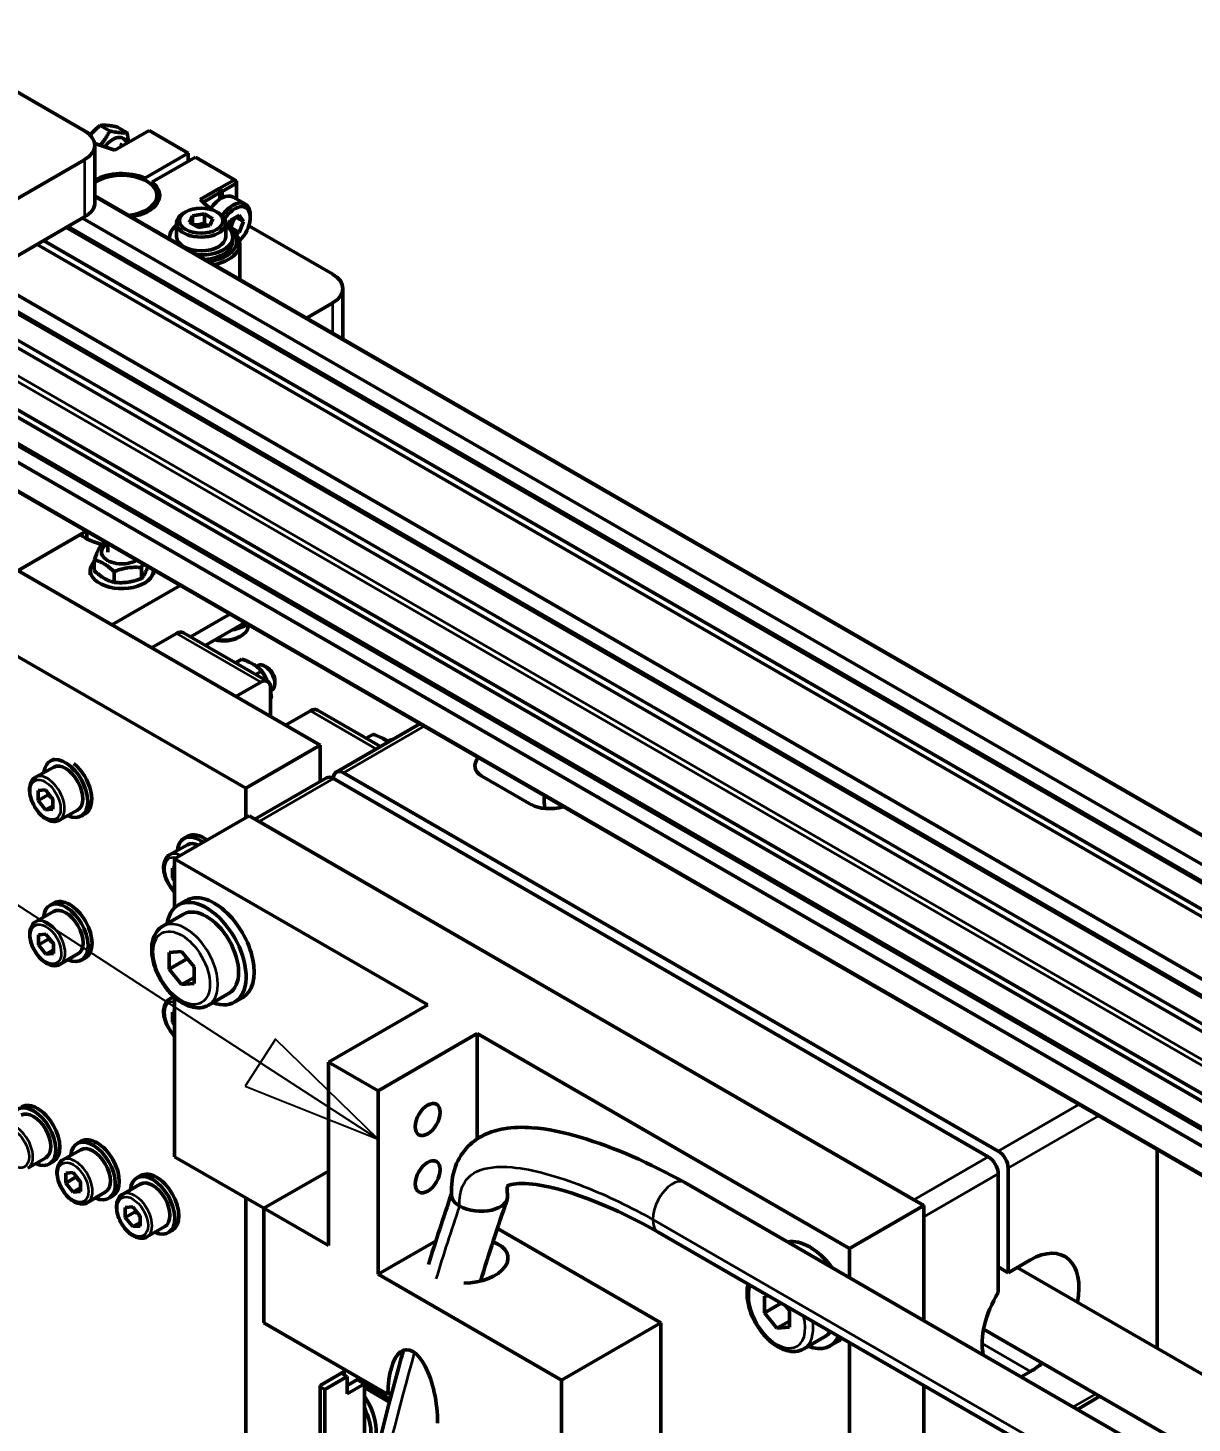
# Model space of a CAD drawing. Header units: millimetres. Extents: x -2015 to 3360, y -4745 to 2376.
# Drawn here: x 1449.5 to 1615.4, y 1187.3 to 1386.1 of the extents above; entities that cross this region are included whole.
import ezdxf

# ---------------------------------------------------------------- set-up
doc = ezdxf.new("R2010")
doc.units = ezdxf.units.MM
doc.header["$LTSCALE"] = 8
for name, color, linetype, lineweight in [('Symbol (ISO)', 7, 'Continuous', 25), ('Visible (ISO)', 7, 'Continuous', 50), ('Visible Narrow (ISO)', 7, 'Continuous', 35)]:
    doc.layers.add(name, color=color, linetype=linetype, lineweight=lineweight)
doc.styles.add('Note Text (ISO)', font='tahoma.ttf')

# ---------------------------------------------------------------- blocks, each defined once
blk = doc.blocks.new('Balloon8')
at = {"layer": 'Symbol (ISO)'}
for p, q in [((165.979, 172.638), (165.82, 172.638)), ((185.328, 154.83), (170.369, 164.539)), ((165.979, 162.138), (165.82, 162.138)), ((185.6, 155.249), (185.056, 154.411)), ((187.425, 153.469), (185.6, 155.249)), ((185.328, 154.83), (187.425, 153.469)), ((185.056, 154.411), (187.425, 153.469))]:
    blk.add_line(p, q, dxfattribs=at)
at = {"layer": 'Symbol (ISO)', "flags": 128}
blk.add_lwpolyline([(185.056, 154.411), (187.425, 153.469), (185.6, 155.249), (185.056, 154.411)], dxfattribs=at)
at = {"layer": 'Symbol (ISO)'}
for centre, start, end in [((165.82, 167.388), 90, 270), ((165.979, 167.388), 270, 90)]:
    blk.add_arc(centre, 5.25, start, end, dxfattribs=at)
blk.add_solid([(185.056, 154.411), (187.425, 153.469), (185.6, 155.249), (185.056, 154.411)], dxfattribs=at)
at = {"layer": 'Symbol (ISO)', "insert": (165.899, 167.425), "char_height": 3.5, "attachment_point": 5, "style": 'Note Text (ISO)'}
blk.add_mtext('014', dxfattribs=at)

msp = doc.modelspace()

# ---------------------------------------------------------------- linework, layer by layer
at = {"layer": 'Visible (ISO)'}
for p, q in [((1457.57, 1371.44), (1432.12, 1386.13)), ((1461.14, 1371.45), (1459.81, 1372.22)), ((1458.45, 1370.93), (1457.57, 1371.44)), ((1466.76, 1371.52), (1461.88, 1368.7)), ((1463.61, 1371.23), (1462.28, 1372)), ((1472.33, 1368.3), (1466.76, 1371.52)), ((1461.88, 1368.7), (1459.01, 1369.67)), ((1459.04, 1361.23), (1459.04, 1369.4)), ((1463.04, 1369.37), (1462.6, 1369.62)), ((1466.15, 1364.73), (1472.33, 1368.3)), ((1472.33, 1367.12), (1472.33, 1368.3)), ((1436.15, 1354.98), (1457.57, 1367.35)), ((1467.17, 1364.14), (1473.36, 1367.71)), ((1478.93, 1364.5), (1473.36, 1367.71)), ((1476.73, 1363.23), (1478.93, 1364.5)), ((1478.93, 1364.5), (1479.21, 1364.01)), ((1479.21, 1364.33), (1478.93, 1364.5)), ((1479.21, 1364.33), (1479.21, 1364.01)), ((1459.04, 1362.19), (1863.95, 1128.41)), ((1467.88, 1361.92), (1467.88, 1362.25)), ((1474.04, 1361.68), (1476.73, 1363.23)), ((1476.85, 1362.65), (1474.54, 1361.31)), ((1476.85, 1362.65), (1476.73, 1363.23)), ((1476.73, 1363.23), (1477.18, 1362.83)), ((1476.85, 1361.74), (1476.85, 1362.65)), ((1479.21, 1364.01), (1477.18, 1362.83)), ((1477.18, 1362.83), (1477.18, 1361.93)), ((1479.21, 1361.76), (1479.21, 1364.01)), ((1475.45, 1360.29), (1474.04, 1361.68)), ((1474.04, 1361.68), (1474.54, 1361.31)), ((1474.54, 1361.31), (1475.63, 1360.24)), ((1480.46, 1361.04), (1478.77, 1362.02)), ((1457.57, 1359.19), (1436.15, 1346.82)), ((1457.28, 1359.02), (1860.33, 1126.32)), ((1470.69, 1358.33), (1470.69, 1356.37)), ((1472, 1359.92), (1471.71, 1359.76)), ((1472.52, 1358.4), (1472.96, 1359.37)), ((1473.74, 1357.69), (1472.52, 1358.4)), ((1472.96, 1359.37), (1474.64, 1359.62)), ((1472.96, 1358.14), (1472.96, 1359.37)), ((1474.64, 1358.32), (1474.64, 1359.62)), ((1474.64, 1359.62), (1475.86, 1358.92)), ((1475.86, 1358.92), (1475.41, 1357.95)), ((1476.38, 1359.92), (1476.66, 1359.76)), ((1477.69, 1358.33), (1477.69, 1356.37)), ((1477.69, 1358.22), (1478.93, 1357)), ((1478.05, 1357.86), (1478.39, 1358.71)), ((1478.39, 1358.71), (1479.61, 1359.42)), ((1480.22, 1358.55), (1479.16, 1359.16)), ((1479.61, 1359.42), (1480.22, 1358.55)), ((1480.22, 1358.55), (1479.61, 1356.97)), ((1481.19, 1359.11), (1481.19, 1359.43)), ((1403.62, 1357.34), (1819.02, 1117.5)), ((1403.62, 1356.26), (1818.77, 1116.57)), ((1454.97, 1357.69), (1858.02, 1124.99)), ((1455.22, 1357.83), (1858.27, 1125.13)), ((1469.69, 1356.04), (1469.69, 1356.37)), ((1475.41, 1357.95), (1473.74, 1357.69)), ((1478.59, 1357.21), (1477.69, 1358.09)), ((1478.48, 1357.62), (1479.61, 1356.97)), ((1478.69, 1355.72), (1478.69, 1356.37)), ((1479.61, 1356.97), (1479.18, 1356.72)), ((1492.93, 1351.02), (1480.98, 1357.92)), ((1853.85, 1122.58), (1450.8, 1355.28)), ((1451.73, 1355.82), (1854.78, 1123.11)), ((1479.69, 1355.39), (1479.69, 1350.26)), ((1403.62, 1352.51), (1817.88, 1113.34)), ((1403.62, 1352.23), (1817.81, 1113.1)), ((1443.13, 1350.85), (1837.89, 1122.94)), ((1440.83, 1349.52), (1829.53, 1125.11)), ((1441.08, 1349.66), (1830.17, 1125.02)), ((1494.39, 1348.98), (1494.39, 1341.77)), ((1436.66, 1347.11), (1822.75, 1124.2)), ((1437.59, 1347.65), (1823.79, 1124.68)), ((1489.18, 1344.78), (1492.93, 1346.94)), ((1432.29, 1333.3), (1817.23, 1111.06)), ((1432.29, 1329.12), (1816.18, 1107.48)), ((1457.78, 1314.4), (1425.75, 1295.91)), ((1457.88, 1313.33), (1457.88, 1314.35)), ((1460.88, 1311.42), (1460.88, 1312.61)), ((1461.46, 1301.04), (1448.05, 1308.78)), ((1448.05, 1308.78), (1457.93, 1303.08)), ((1458.38, 1308.18), (1458.38, 1308.81)), ((1458.96, 1310.32), (1458.96, 1308.78)), ((1461.77, 1308.64), (1461.77, 1307.11)), ((1465.69, 1309.21), (1465.69, 1307.67)), ((1467.38, 1308.18), (1467.38, 1308.81)), ((1461.46, 1301.04), (1471.19, 1306.66)), ((1437.44, 1302.66), (1480.55, 1277.77)), ((1457.93, 1303.08), (1491.16, 1283.89)), ((1457.93, 1303.08), (1461.46, 1301.04)), ((1472.65, 1299.34), (1478.26, 1302.58)), ((1474.77, 1298.11), (1480.38, 1301.35)), ((1480.88, 1300.88), (1480.88, 1301.07)), ((1467.12, 1297.77), (1470.65, 1299.82)), ((1471.65, 1299.91), (1483.67, 1292.97)), ((1479.57, 1299.28), (1479.85, 1299.45)), ((1480, 1296.15), (1479.07, 1295.63)), ((1482.09, 1295.12), (1482.33, 1295.26)), ((1483.6, 1294.97), (1483.29, 1295.15)), ((1479.14, 1290.83), (1482.67, 1292.88)), ((1482.81, 1294.47), (1481.93, 1293.98)), ((1484.7, 1292.99), (1484.69, 1292.63)), ((1484.09, 1292.06), (1484.09, 1287.98)), ((1484.09, 1291.66), (1484.27, 1291.76)), ((1484.2, 1290.77), (1484.09, 1290.71)), ((1486.21, 1286.75), (1489.75, 1288.79)), ((1490.75, 1288.89), (1499.75, 1283.69)), ((1493.45, 1280.05), (1505.36, 1286.93)), ((1498.65, 1285.44), (1497.69, 1284.88)), ((1480.55, 1277.77), (1491.16, 1283.89)), ((1491.16, 1283.89), (1491.16, 1278.73)), ((1500.75, 1284.45), (1500.96, 1284.57)), ((1450.59, 1279.34), (1453.18, 1280.78)), ((1453.22, 1281.94), (1452.69, 1281.65)), ((1492.04, 1279.23), (1481.84, 1273.35)), ((1586.37, 1225.25), (1493.04, 1279.14)), ((1494.45, 1279.95), (1587.79, 1226.06)), ((1521.25, 1275.42), (1514.18, 1279.5)), ((1450.96, 1277.45), (1452.01, 1277.54)), ((1450.96, 1276.03), (1450.96, 1277.45)), ((1452.39, 1276.83), (1450.96, 1276.03)), ((1452.01, 1277.54), (1453.05, 1276.21)), ((1480.55, 1277.77), (1480.55, 1273.56)), ((1452, 1274.7), (1450.96, 1276.03)), ((1453.05, 1275.28), (1452, 1274.7)), ((1453.04, 1274.79), (1452, 1274.7)), ((1453.05, 1276.21), (1453.04, 1274.79)), ((1453.99, 1273.22), (1456.58, 1274.66)), ((1525.4, 1275.36), (1525.35, 1275.02)), ((1457.64, 1274.1), (1457.06, 1273.78)), ((1481.02, 1273.83), (1470.41, 1267.7)), ((1577.18, 1218.31), (1481.02, 1273.83)), ((1575.77, 1219.12), (1482.43, 1273.01)), ((1472.29, 1270.91), (1471.73, 1270.58)), ((1469.68, 1268.25), (1472.23, 1269.72)), ((1506.47, 1246.88), (1470.41, 1267.7)), ((1470.41, 1267.7), (1470.41, 1260.72)), ((1470.09, 1266.37), (1470.41, 1266.4)), ((1470.09, 1264.96), (1470.09, 1266.37)), ((1470.41, 1265.14), (1470.09, 1264.96)), ((1470.41, 1264.56), (1470.09, 1264.96)), ((1453.2, 1261.4), (1452.63, 1261.07)), ((1470.93, 1261.12), (1472.07, 1261.77)), ((1450.59, 1258.74), (1453.13, 1260.21)), ((1468.72, 1258.11), (1471.68, 1259.82)), ((1451, 1256.86), (1452.06, 1256.96)), ((1451, 1255.45), (1451, 1256.86)), ((1452.06, 1256.96), (1453.12, 1255.64)), ((1452.41, 1256.26), (1451, 1255.45)), ((1452.06, 1254.13), (1451, 1255.45)), ((1453.12, 1255.64), (1453.12, 1254.22)), ((1453.12, 1254.74), (1452.06, 1254.13)), ((1453.12, 1254.22), (1452.06, 1254.13)), ((1454.09, 1252.67), (1456.63, 1254.14)), ((1457.7, 1253.6), (1457.13, 1253.28)), ((1469.63, 1254.35), (1471.4, 1254.51)), ((1469.63, 1251.99), (1469.63, 1254.35)), ((1472.22, 1253.49), (1469.63, 1251.99)), ((1471.4, 1254.51), (1473.17, 1252.31)), ((1471.4, 1249.79), (1469.63, 1251.99)), ((1473.17, 1250.81), (1471.4, 1249.79)), ((1473.17, 1252.31), (1473.17, 1249.95)), ((1473.17, 1249.95), (1471.4, 1249.79)), ((1469.68, 1247.71), (1470.3, 1248.07)), ((1470.41, 1247.97), (1470.41, 1225.25)), ((1475.22, 1246.85), (1478.18, 1248.56)), ((1478.93, 1247.26), (1480.07, 1247.92)), ((1506.47, 1246.88), (1492.33, 1238.72)), ((1470.09, 1245.84), (1470.41, 1245.87)), ((1470.09, 1244.42), (1470.09, 1245.84)), ((1470.41, 1244.61), (1470.09, 1244.42)), ((1470.41, 1244.02), (1470.09, 1244.42)), ((1513.54, 1242.8), (1499.4, 1234.64)), ((1513.54, 1242.8), (1513.54, 1227.79)), ((1566.58, 1212.18), (1513.54, 1242.8)), ((1492.33, 1212.59), (1492.33, 1238.72)), ((1492.33, 1238.72), (1499.4, 1234.64)), ((1499.4, 1234.64), (1499.4, 1208.51)), ((1457.09, 1227.45), (1456.52, 1227.12)), ((1449.49, 1223.62), (1452.04, 1225.09)), ((1454.48, 1224.78), (1457.02, 1226.25)), ((1470.41, 1225.25), (1483.14, 1217.9)), ((1610.42, 1226.28), (1610.42, 1197.95)), ((1453.1, 1224.55), (1452.54, 1224.22)), ((1454.88, 1222.91), (1455.95, 1223)), ((1455.95, 1223), (1457.01, 1221.68)), ((1492.33, 1223.21), (1483.14, 1217.9)), ((1589.2, 1223.61), (1589.2, 1208.71)), ((1454.88, 1221.49), (1454.88, 1222.91)), ((1456.3, 1222.31), (1454.88, 1221.49)), ((1455.95, 1220.18), (1454.88, 1221.49)), ((1457.01, 1221.68), (1457.01, 1220.27)), ((1462.96, 1219.88), (1465.51, 1221.35)), ((1465.57, 1222.55), (1465.01, 1222.22)), ((1543.11, 1221.55), (1793.66, 1076.89)), ((1587.79, 1205.87), (1587.79, 1222.8)), ((1457.01, 1220.79), (1455.95, 1220.18)), ((1457.01, 1220.27), (1455.95, 1220.18)), ((1457.98, 1218.72), (1460.52, 1220.19)), ((1461.59, 1219.65), (1461.02, 1219.33)), ((1480.55, 1219.39), (1480.55, 1102.34)), ((1463.37, 1218.01), (1464.43, 1218.1)), ((1463.37, 1216.6), (1463.37, 1218.01)), ((1464.78, 1217.41), (1463.37, 1216.6)), ((1464.43, 1218.1), (1465.49, 1216.79)), ((1492.33, 1212.59), (1483.14, 1217.9)), ((1483.14, 1217.9), (1483.14, 1201.57)), ((1577.18, 1218.31), (1566.58, 1212.18)), ((1577.18, 1201.88), (1577.18, 1218.31)), ((1464.43, 1215.28), (1463.37, 1216.6)), ((1465.49, 1215.89), (1464.43, 1215.28)), ((1465.49, 1215.37), (1464.43, 1215.28)), ((1465.49, 1216.79), (1465.49, 1215.37)), ((1466.46, 1213.82), (1469.01, 1215.29)), ((1516.4, 1215.02), (1539.71, 1201.57)), ((1577.18, 1201.88), (1577.18, 1216.67)), ((1470.07, 1214.75), (1469.51, 1214.43)), ((1507.66, 1213.28), (1499.4, 1208.51)), ((1539.33, 1214.5), (1789.88, 1069.85)), ((1566.58, 1208), (1566.58, 1212.18)), ((1587.79, 1209.53), (1589.2, 1208.71)), ((1589.2, 1208.71), (1592.39, 1210.55)), ((1590.49, 1209.46), (1806.13, 1084.96)), ((1525.56, 1193.4), (1499.4, 1208.51)), ((1554.48, 1205.36), (1555.08, 1205.41)), ((1554.48, 1203), (1554.48, 1205.36)), ((1556.87, 1204.38), (1554.48, 1203)), ((1557.43, 1204.05), (1558.02, 1203.32)), ((1558.02, 1203.32), (1558.02, 1200.96)), ((1483.14, 1201.57), (1500.81, 1191.36)), ((1539.71, 1201.57), (1525.56, 1193.4)), ((1539.71, 1201.57), (1539.71, 1185.24)), ((1556.25, 1200.8), (1554.48, 1203)), ((1558.02, 1201.82), (1556.25, 1200.8)), ((1558.02, 1200.96), (1556.25, 1200.8)), ((1560.07, 1197.86), (1563.04, 1199.57)), ((1585.7, 1200.67), (1801.28, 1076.21)), ((1563.79, 1198.27), (1564.92, 1198.93)), ((1566.58, 1169.72), (1566.58, 1198.77)), ((1491.16, 1192.65), (1494.55, 1194.61)), ((1491.8, 1192.08), (1494.98, 1193.92)), ((1494.16, 1194.39), (1494.98, 1193.92)), ((1494.55, 1194.61), (1494.55, 1194.16)), ((1494.98, 1193.92), (1494.98, 1191.47)), ((1494.98, 1192.65), (1496.78, 1193.69)), ((1497.45, 1192.89), (1496.43, 1193.49)), ((1525.56, 1177.07), (1525.56, 1193.4)), ((1592.39, 1194.63), (1591.06, 1193.87)), ((1491.16, 1192.65), (1491.16, 1171.01)), ((1491.8, 1192.08), (1491.16, 1192.45)), ((1491.8, 1170.85), (1491.8, 1192.08)), ((1494.98, 1191.47), (1497.45, 1192.89)), ((1497.45, 1176.56), (1497.45, 1192.89)), ((1501.14, 1190.71), (1497.45, 1192.83)), ((1501.03, 1190.28), (1497.45, 1192.34)), ((1577.18, 1177.26), (1577.18, 1192.65)), ((1577.18, 1175.85), (1577.18, 1192.65)), ((1599.07, 1189.24), (1602.29, 1191.1))]:
    msp.add_line(p, q, dxfattribs=at)
for centre, major_axis, ratio, start_param, end_param in [((1454.04, 1369.4), (5, 0), 0.57735, 5.497787, 7.068583), ((1461.6, 1367.88), (1.45, 2.51), 0.57735, 5.777274, 7.663906), ((1462.88, 1362.25), (5.4, 0), 0.57735, 0.920064, 2.361567), ((1462.88, 1362.25), (5, 0), 0.57735, 4.905116, 8.72933), ((1462.88, 1362.25), (5.4, 0), 0.57735, 4.954208, 6.933918), ((1477.02, 1358.98), (1.75, 3.03), 0.57735, 0, 1.444375), ((1454.04, 1361.23), (5, 0), 0.57735, 5.497787, 6.283185), ((1462.88, 1361.92), (5, 0), 0.57735, 5.537027, 6.283185), ((1478.71, 1358), (1.75, 3.03), 0.57735, 5.497787, 7.73318), ((1479, 1357.84), (1.55, 2.68), 0.57735, 4.226547, 7.791739), ((1474.19, 1358.33), (3.5, 0), 0.57735, 2.356194, 7.068583), ((1474.19, 1356.37), (-4.5, 0), 0.57735, 5.603511, 6.422455), ((1474.19, 1356.37), (3.5, 0), 0.57735, 3.141593, 6.283185), ((1474.19, 1356.37), (4.5, 0), 0.57735, 4.573119, 6.962859), ((1474.19, 1355.72), (5.1, 0), 0.57735, 4.918263, 6.814535), ((1474.19, 1355.39), (5.5, 0), 0.57735, 5.047669, 6.814535), ((1474.19, 1355.72), (4.5, 0), 0.57735, 4.828225, 6.283185), ((1489.39, 1348.98), (5, 0), 0.57735, 5.497787, 7.068583), ((1462.88, 1316.55), (-7.5, 0), 0.57735, 0.656063, 1.1842), ((1462.88, 1311.42), (-2.9, 0), 0.57735, 5.483055, 8.654112), ((1462.88, 1308.81), (4.5, 0), 0.57735, 2.628272, 6.302461), ((1477.38, 1300.88), (3.5, 0), 0.57735, 4.384792, 6.283185), ((1477.38, 1302.84), (4.5, 0), 0.57735, 4.996775, 5.566109), ((1470.65, 1298.18), (1, 1.73), 0.577353, 0, 0.785401), ((1477.38, 1300.55), (-3.1, 0), 0.57735, 1.164379, 2.356194), ((1483.3, 1293.51), (-0.97, 1.75), 0.569761, 3.141593, 6.283185), ((1483.61, 1293.68), (-0.76, 1.37), 0.569761, 3.90765, 5.517128), ((1482.67, 1291.24), (1, 1.73), 0.577353, 5.49779, 7.068586), ((1489.75, 1287.16), (1, 1.73), 0.577353, 0, 0.785401), ((1501.96, 1282.84), (-1, 1.73), 0.577347, 5.876914, 6.283185), ((1454.88, 1277.72), (-2.19, 3.93), 0.569761, 2.461919, 6.962859), ((1454.88, 1277.72), (-1.7, 3.06), 0.569761, 3.141593, 6.283185), ((1455.45, 1278.04), (2.19, -3.93), 0.569761, 0, 2.175847), ((1517.79, 1281.59), (-4.56, -0.91), 0.545464, 5.723873, 6.839223), ((1493.04, 1277.5), (-1, 1.73), 0.577347, 5.49779, 6.283185), ((1494.45, 1278.32), (-1, 1.73), 0.577347, 5.49779, 7.068586), ((1525.92, 1274.46), (1.09, -5.48), 0.476575, 4.202021, 4.541456), ((1524.86, 1277.51), (4.56, 0.91), 0.545464, 3.69763, 4.812998), ((1473.98, 1266.69), (-2.25, 3.9), 0.577347, 5.346376, 6.962859), ((1474.54, 1267.01), (-2.25, 3.9), 0.577347, 5.346376, 6.283185), ((1473.98, 1266.69), (-1.75, 3.03), 0.577347, 5.57818, 6.283185), ((1476.07, 1254.84), (4, -6.93), 0.577347, 0, 3.141593), ((1454.88, 1257.17), (-2.25, 3.9), 0.577347, 2.461919, 6.962859), ((1455.45, 1257.5), (-2.25, 3.9), 0.577347, 3.141593, 6.283185), ((1474.93, 1254.19), (4, -6.93), 0.577347, 5.660817, 10.047146), ((1454.88, 1257.17), (-1.75, 3.03), 0.577347, 3.141593, 6.283185), ((1474.93, 1254.19), (-3.25, 5.63), 0.577347, 3.141593, 6.283185), ((1450.85, 1228.45), (-2.25, 3.9), 0.577347, 3.141593, 6.283185), ((1450.29, 1228.12), (-2.25, 3.9), 0.577347, 2.461919, 6.962859), ((1450.29, 1228.12), (-1.75, 3.03), 0.577347, 3.141593, 6.283185), ((1458.77, 1223.22), (-2.25, 3.9), 0.577347, 2.461919, 6.962859), ((1459.34, 1223.55), (-2.25, 3.9), 0.577347, 3.141593, 6.283185), ((1458.77, 1223.22), (-1.75, 3.03), 0.577347, 3.141593, 6.283185), ((1586.37, 1223.61), (-1, 1.73), 0.577347, 3.926993, 5.49779), ((1587.79, 1224.43), (1, -1.73), 0.577347, 0.785401, 2.356197), ((1467.26, 1218.32), (-2.25, 3.9), 0.577347, 2.461919, 6.962859), ((1467.82, 1218.65), (-2.25, 3.9), 0.577347, 3.141593, 6.283185), ((1467.26, 1218.32), (-1.75, 3.03), 0.577347, 3.141593, 6.283185), ((1541.22, 1218.03), (1.84, 3.55), 0.546322, 6.25901, 6.265219), ((1513.87, 1219.67), (-4, 0.18), 0.546319, 0.053161, 0.810255), ((1513.87, 1219.67), (4, -0.18), 0.546319, 5.193424, 6.381457), ((1513.87, 1219.67), (4, -0.18), 0.546319, 3.951848, 5.193424), ((1512.52, 1210.36), (-5.39, -0.66), 0.565741, 1.338399, 3.997179), ((1560.92, 1205.85), (-4, 6.93), 0.577347, 4.904441, 6.091138), ((1592.39, 1202.59), (4.88, 8.44), 0.577353, 5.250856, 7.068586), ((1592.39, 1202.59), (4.88, 8.44), 0.577353, 1.515128, 2.572797), ((1559.79, 1205.2), (4, -6.93), 0.577347, 5.660817, 6.674274), ((1559.79, 1205.2), (3.25, -5.63), 0.577347, 0, 0.292903), ((1560.92, 1205.85), (4, -6.93), 0.577347, 0, 0.161539), ((1504.35, 1189.32), (1.02, -8.41), 0.40254, 1.276794, 4.418387), ((1592.39, 1202.59), (-4.88, -8.44), 0.577353, 0.785401, 1.032329), ((1494.52, 1188.75), (3.25, -5.63), 0.577347, 0, 1.663705), ((1504.35, 1189.32), (-5.39, -0.66), 0.565741, 5.223405, 5.357265), ((1493.81, 1188.34), (3.25, -5.63), 0.577347, 0.129182, 1.44162)]:
    msp.add_ellipse(centre, major_axis=major_axis, ratio=ratio, start_param=start_param, end_param=end_param, dxfattribs=at)
for centre, major_axis, ratio in [((1474.19, 1358.66), (-3.1, 0), 0.57735), ((1506.47, 1230.55), (1.25, 2.17), 0.577353), ((1506.47, 1222.39), (1.25, 2.17), 0.577353)]:
    msp.add_ellipse(centre, major_axis=major_axis, ratio=ratio, dxfattribs=at)
for points, weights in [([(1459.81, 1372.22), (1458.94, 1371.54), (1458.37, 1370.84)], [1, 1.07591688622, 1.07732370707]), ([(1462.28, 1372), (1460.63, 1372.35), (1459.81, 1372.22)], [1, 1.15470053838, 1]), ([(1459.79, 1369.41), (1460.59, 1370.27), (1461.14, 1371.45)], [1.0716553997, 1.09833835362, 1]), ([(1461.14, 1371.45), (1462.79, 1371.1), (1463.61, 1371.23)], [1, 1.15470053838, 1]), ([(1463.61, 1371.23), (1463.78, 1370.44), (1463.82, 1369.82)], [1, 1.05936415602, 1.07316799199]), ([(1474.64, 1358.32), (1473.86, 1358.01), (1473.13, 1358.05)], [1, 1.14132159585, 1.02444378706]), ([(1475.16, 1357.91), (1474.92, 1358.06), (1474.64, 1358.32)], [1.07528038948, 1.06469697901, 1]), ([(1478.48, 1357.62), (1478.6, 1358.45), (1479, 1359.07)], [1, 1.14132159555, 1.02444378756]), ([(1478.34, 1357.58), (1478.41, 1357.6), (1478.48, 1357.62)], [1.02224807787, 1.01206497734, 1]), ([(1458.96, 1310.32), (1459.51, 1311.92), (1460.06, 1312.56)], [1, 1.15470053838, 1]), ([(1460.06, 1312.56), (1460.35, 1312.67), (1460.62, 1312.76)], [1, 1.01995990193, 1.03476923762]), ([(1461.77, 1308.64), (1460.36, 1309.96), (1458.96, 1310.32)], [1, 1.15470053838, 1]), ([(1458.96, 1308.78), (1460.36, 1307.47), (1461.77, 1307.11)], [1, 1.15470053838, 1]), ([(1465.69, 1309.21), (1463.73, 1309.4), (1461.77, 1308.64)], [1, 1.15470053838, 1]), ([(1465.87, 1309.73), (1465.78, 1309.49), (1465.69, 1309.21)], [1.04062527739, 1.02405216414, 1]), ([(1465.69, 1307.67), (1466.15, 1308.21), (1466.58, 1309.32)], [1, 1.12656647336, 1.04603512604]), ([(1461.77, 1307.11), (1463.73, 1306.91), (1465.69, 1307.67)], [1, 1.15470053838, 1]), ([(1482.81, 1294.47), (1481.82, 1295.54), (1480, 1296.15)], [1, 1.15470053838, 1]), ([(1483.63, 1293), (1483.32, 1293.73), (1482.81, 1294.47)], [1.07561311887, 1.06575850293, 1]), ([(1484.2, 1290.77), (1484.15, 1291.14), (1484.09, 1291.47)], [1, 1.02441897014, 1.04112903235]), ([(1484.09, 1290.5), (1484.15, 1290.64), (1484.2, 1290.77)], [1.04044291851, 1.02392000145, 1]), ([(1500.89, 1284.35), (1500.05, 1284.99), (1498.65, 1285.44)], [1.06005130575, 1.1139300379, 1]), ([(1452.43, 1277), (1452.41, 1276.92), (1452.39, 1276.83)], [1.02607290082, 1.01437155654, 1]), ([(1452.39, 1276.83), (1452.8, 1276.51), (1453.05, 1276.17)], [1, 1.08331547661, 1.07689023589]), ([(1452.45, 1256.47), (1452.43, 1256.37), (1452.41, 1256.26)], [1.0314894977, 1.01779069381, 1]), ([(1452.41, 1256.26), (1452.85, 1255.92), (1453.12, 1255.55)], [1, 1.09061273341, 1.07507628929]), ([(1456.34, 1222.51), (1456.32, 1222.42), (1456.3, 1222.31)], [1.0314894977, 1.01779069381, 1]), ([(1456.3, 1222.31), (1456.74, 1221.97), (1457.01, 1221.6)], [1, 1.09061273341, 1.07507628929]), ([(1464.82, 1217.61), (1464.81, 1217.52), (1464.78, 1217.41)], [1.0314894977, 1.01779069381, 1]), ([(1464.78, 1217.41), (1465.22, 1217.07), (1465.49, 1216.7)], [1, 1.09061273341, 1.07507628929])]:
    msp.add_rational_spline(points, weights, degree=2, dxfattribs=at)
for points in [[(1466.15, 1364.73), (1466.1, 1364.65), (1466.06, 1364.58), (1466.01, 1364.5)], [(1467.02, 1363.87), (1467.07, 1363.96), (1467.12, 1364.05), (1467.17, 1364.14)], [(1506.59, 1209.87), (1507.63, 1213.23), (1508.72, 1216.6), (1509.86, 1219.96)], [(1517.8, 1219.14), (1516.46, 1215.27), (1515.2, 1211.39), (1514, 1207.52)]]:
    msp.add_open_spline(points, degree=3, dxfattribs=at)
for points, knots in [([(1453.99, 1273.22), (1453.8, 1273.12), (1453.59, 1273.06), (1453.13, 1273.02), (1452.89, 1273.06), (1452.37, 1273.23), (1452.09, 1273.37), (1451.56, 1273.76), (1451.3, 1274), (1450.82, 1274.55), (1450.61, 1274.86), (1450.24, 1275.5), (1450.09, 1275.85), (1449.86, 1276.53), (1449.78, 1276.88), (1449.72, 1277.55), (1449.73, 1277.88), (1449.86, 1278.46), (1449.97, 1278.73), (1450.26, 1279.11), (1450.41, 1279.24), (1450.59, 1279.34)], [3.936441, 3.936441, 3.936441, 3.936441, 4.19846, 4.19846, 4.485472, 4.485472, 4.814009, 4.814009, 5.154114, 5.154114, 5.491226, 5.491226, 5.826559, 5.826559, 6.163361, 6.163361, 6.503348, 6.503348, 6.834121, 6.834121, 7.078033, 7.078033, 7.078033, 7.078033]), ([(1470.41, 1262.98), (1470.34, 1263.04), (1470.28, 1263.11), (1469.97, 1263.45), (1469.75, 1263.76), (1469.37, 1264.4), (1469.21, 1264.74), (1468.97, 1265.43), (1468.89, 1265.77), (1468.82, 1266.44), (1468.83, 1266.77), (1468.96, 1267.36), (1469.07, 1267.62), (1469.35, 1268.01), (1469.51, 1268.15), (1469.68, 1268.25)], [3.485956, 3.485956, 3.485956, 3.485956, 3.575538, 3.575538, 3.912524, 3.912524, 4.247837, 4.247837, 4.584559, 4.584559, 4.92412, 4.92412, 5.253953, 5.253953, 5.49779, 5.49779, 5.49779, 5.49779]), ([(1454.09, 1252.67), (1453.9, 1252.56), (1453.69, 1252.5), (1453.23, 1252.46), (1452.98, 1252.49), (1452.45, 1252.65), (1452.17, 1252.79), (1451.63, 1253.16), (1451.36, 1253.4), (1450.88, 1253.94), (1450.66, 1254.25), (1450.28, 1254.89), (1450.12, 1255.23), (1449.88, 1255.91), (1449.8, 1256.26), (1449.73, 1256.93), (1449.74, 1257.26), (1449.87, 1257.84), (1449.98, 1258.11), (1450.26, 1258.5), (1450.41, 1258.63), (1450.59, 1258.74)], [2.356197, 2.356197, 2.356197, 2.356197, 2.620041, 2.620041, 2.907971, 2.907971, 3.235923, 3.235923, 3.575538, 3.575538, 3.912524, 3.912524, 4.247837, 4.247837, 4.584559, 4.584559, 4.92412, 4.92412, 5.253953, 5.253953, 5.49779, 5.49779, 5.49779, 5.49779]), ([(1475.22, 1246.85), (1474.86, 1246.64), (1474.47, 1246.52), (1473.61, 1246.45), (1473.15, 1246.5), (1472.17, 1246.79), (1471.66, 1247.05), (1470.65, 1247.73), (1470.15, 1248.17), (1469.24, 1249.18), (1468.83, 1249.74), (1468.13, 1250.93), (1467.83, 1251.56), (1467.39, 1252.84), (1467.24, 1253.48), (1467.11, 1254.73), (1467.13, 1255.34), (1467.36, 1256.44), (1467.56, 1256.94), (1468.1, 1257.66), (1468.39, 1257.92), (1468.72, 1258.11)], [2.356197, 2.356197, 2.356197, 2.356197, 2.616847, 2.616847, 2.901915, 2.901915, 3.229501, 3.229501, 3.570636, 3.570636, 3.909082, 3.909082, 4.245686, 4.245686, 4.583783, 4.583783, 4.924883, 4.924883, 5.25506, 5.25506, 5.49779, 5.49779, 5.49779, 5.49779]), ([(1470.41, 1242.44), (1470.34, 1242.51), (1470.28, 1242.58), (1469.97, 1242.92), (1469.75, 1243.22), (1469.37, 1243.87), (1469.21, 1244.21), (1468.97, 1244.89), (1468.89, 1245.24), (1468.82, 1245.91), (1468.83, 1246.23), (1468.96, 1246.82), (1469.07, 1247.09), (1469.35, 1247.47), (1469.51, 1247.61), (1469.68, 1247.71)], [3.485956, 3.485956, 3.485956, 3.485956, 3.575538, 3.575538, 3.912524, 3.912524, 4.247837, 4.247837, 4.584559, 4.584559, 4.92412, 4.92412, 5.253953, 5.253953, 5.49779, 5.49779, 5.49779, 5.49779]), ([(1509.87, 1219.73), (1509.8, 1221.16), (1509.96, 1222.59), (1510.84, 1224.95), (1511.47, 1225.95), (1512.93, 1227.41), (1513.71, 1227.95), (1515.43, 1228.79), (1516.39, 1229.07), (1518.66, 1229.46), (1519.99, 1229.48), (1523.62, 1229.22), (1525.92, 1228.7), (1533.15, 1226.56), (1538.13, 1224.35), (1543.1, 1221.56)], [0, 0, 0, 0, 0.471416, 0.471416, 0.872557, 0.872557, 1.216995, 1.216995, 1.604553, 1.604553, 2.151364, 2.151364, 3.116011, 3.116011, 5.188297, 5.188297, 5.188297, 5.188297]), ([(1457.98, 1218.72), (1457.79, 1218.61), (1457.58, 1218.55), (1457.11, 1218.51), (1456.87, 1218.54), (1456.34, 1218.7), (1456.06, 1218.84), (1455.52, 1219.21), (1455.25, 1219.45), (1454.77, 1219.99), (1454.55, 1220.29), (1454.17, 1220.94), (1454.01, 1221.28), (1453.77, 1221.96), (1453.69, 1222.31), (1453.62, 1222.98), (1453.63, 1223.31), (1453.75, 1223.89), (1453.86, 1224.16), (1454.15, 1224.54), (1454.3, 1224.68), (1454.48, 1224.78)], [2.356197, 2.356197, 2.356197, 2.356197, 2.620041, 2.620041, 2.907971, 2.907971, 3.235923, 3.235923, 3.575538, 3.575538, 3.912524, 3.912524, 4.247837, 4.247837, 4.584559, 4.584559, 4.92412, 4.92412, 5.253953, 5.253953, 5.49779, 5.49779, 5.49779, 5.49779]), ([(1517.88, 1221.09), (1517.87, 1221.07), (1517.86, 1221.04), (1517.83, 1220.91), (1517.81, 1220.77), (1517.79, 1220.35), (1517.81, 1220.04), (1517.85, 1219.7)], [3.8793855, 3.8793855, 3.8793855, 3.8793855, 3.9647595, 3.9647595, 4.0792952, 4.0792952, 4.2100517, 4.2100517, 4.2100517, 4.2100517]), ([(1539.33, 1214.5), (1533.36, 1217.88), (1527.06, 1220.51), (1520.52, 1221.48), (1519.15, 1221.48), (1518.1, 1221.22), (1517.93, 1221.12), (1517.88, 1221.08), (1517.87, 1221.08), (1517.87, 1221.08)], [0.000651, 0.000651, 0.000651, 0.000651, 2.584038, 2.584038, 3.300798, 3.300798, 3.599389, 3.599389, 3.673081, 3.673081, 3.673081, 3.673081]), ([(1466.46, 1213.82), (1466.27, 1213.71), (1466.06, 1213.65), (1465.6, 1213.61), (1465.35, 1213.64), (1464.83, 1213.8), (1464.55, 1213.94), (1464, 1214.31), (1463.74, 1214.55), (1463.25, 1215.09), (1463.03, 1215.39), (1462.65, 1216.04), (1462.49, 1216.38), (1462.26, 1217.06), (1462.18, 1217.41), (1462.11, 1218.08), (1462.12, 1218.41), (1462.24, 1218.99), (1462.35, 1219.26), (1462.64, 1219.65), (1462.79, 1219.78), (1462.96, 1219.88)], [2.356197, 2.356197, 2.356197, 2.356197, 2.620041, 2.620041, 2.907971, 2.907971, 3.235923, 3.235923, 3.575538, 3.575538, 3.912524, 3.912524, 4.247837, 4.247837, 4.584559, 4.584559, 4.92412, 4.92412, 5.253953, 5.253953, 5.49779, 5.49779, 5.49779, 5.49779]), ([(1560.07, 1197.86), (1559.72, 1197.65), (1559.32, 1197.53), (1558.46, 1197.46), (1558, 1197.51), (1557.03, 1197.8), (1556.51, 1198.06), (1555.5, 1198.74), (1555, 1199.18), (1554.1, 1200.19), (1553.68, 1200.75), (1552.98, 1201.94), (1552.68, 1202.57), (1552.24, 1203.85), (1552.09, 1204.49), (1551.96, 1205.74), (1551.98, 1206.35), (1552.11, 1206.97), (1552.12, 1207.04), (1552.14, 1207.11)], [2.356197, 2.356197, 2.356197, 2.356197, 2.616847, 2.616847, 2.901915, 2.901915, 3.229501, 3.229501, 3.570636, 3.570636, 3.909082, 3.909082, 4.245686, 4.245686, 4.583783, 4.583783, 4.924883, 4.924883, 4.965941, 4.965941, 4.965941, 4.965941]), ([(1470.5, 1048.21), (1473.58, 1058.1), (1475.86, 1067.93), (1480.7, 1090.68), (1483.05, 1103.59), (1490.22, 1142.34), (1495.05, 1168.33), (1502.48, 1195.69), (1502.74, 1196.67), (1503.02, 1197.65)], [0, 0, 0, 0, 3.260149, 3.260149, 7.620106, 7.620106, 16.336519, 16.336519, 16.659589, 16.659589, 16.659589, 16.659589])]:
    msp.add_open_spline(points, degree=3, knots=knots, dxfattribs=at)
at = {"layer": 'Visible Narrow (ISO)'}
for p, q in [((1457.57, 1367.35), (1457.57, 1359.19)), ((1403.62, 1361.35), (1819.96, 1120.98)), ((1459.04, 1362.02), (1863.81, 1128.32)), ((1478.59, 1357.21), (1478.93, 1357)), ((1492.93, 1342.62), (1492.93, 1346.94)), ((1431.56, 1346.04), (1820.19, 1121.66)), ((1432.29, 1329.29), (1816.23, 1107.62)), ((1470.65, 1299.82), (1482.67, 1292.88)), ((1489.75, 1288.79), (1499.17, 1283.35)), ((1494.45, 1279.95), (1505.95, 1286.59)), ((1482.43, 1273.01), (1493.04, 1279.14)), ((1599.29, 1232.7), (1587.79, 1226.06)), ((1589.2, 1223.61), (1602.12, 1231.07)), ((1586.37, 1225.25), (1575.77, 1219.12)), ((1577.18, 1216.67), (1587.79, 1222.8)), ((1538.54, 1216.31), (1789.09, 1071.65)), ((1585.49, 1198.61), (1592.39, 1194.63)), ((1601.7, 1191.43), (1598.49, 1189.58))]:
    msp.add_line(p, q, dxfattribs=at)
for centre, major_axis, ratio in [((1452, 1276.12), (1.51, -2.71), 0.569761), ((1452.06, 1255.54), (1.55, -2.68), 0.577347), ((1471.4, 1252.15), (2.85, -4.94), 0.577347), ((1447.46, 1226.49), (1.55, -2.68), 0.577347), ((1455.95, 1221.59), (1.55, -2.68), 0.577347), ((1464.43, 1216.69), (1.55, -2.68), 0.577347)]:
    msp.add_ellipse(centre, major_axis=major_axis, ratio=ratio, dxfattribs=at)
for centre, major_axis, ratio, start_param, end_param in [((1452.29, 1276.28), (1.7, -3.06), 0.569761, 0, 3.141593), ((1471.15, 1265.05), (-1.55, 2.68), 0.577347, 5.747424, 8.295607), ((1471.43, 1265.22), (-1.75, 3.03), 0.577347, 5.57818, 6.283185), ((1452.34, 1255.7), (1.75, -3.03), 0.577347, 0, 3.141593), ((1471.97, 1252.48), (3.25, -5.63), 0.577347, 0, 3.141593), ((1471.15, 1244.52), (-1.55, 2.68), 0.577347, 5.841565, 8.295607), ((1471.43, 1244.68), (-1.75, 3.03), 0.577347, 5.923329, 6.283185), ((1447.74, 1226.65), (1.75, -3.03), 0.577347, 0, 3.141593), ((1456.23, 1221.75), (1.75, -3.03), 0.577347, 0, 3.141593), ((1541.22, 1218.03), (1.84, 3.55), 0.546322, 6.265219, 9.400602), ((1464.71, 1216.85), (1.75, -3.03), 0.577347, 0, 3.141593), ((1556.25, 1203.16), (2.85, -4.94), 0.577347, 3.582195, 7.413385), ((1556.82, 1203.49), (3.25, -5.63), 0.577347, 0, 0.959609)]:
    msp.add_ellipse(centre, major_axis=major_axis, ratio=ratio, start_param=start_param, end_param=end_param, dxfattribs=at)
for points, knots in [([(1511.04, 1218.21), (1510.97, 1219.34), (1511.11, 1220.29), (1511.45, 1221.07), (1511.85, 1221.98), (1512.51, 1222.64), (1513.39, 1223.09), (1514.7, 1223.75), (1516.46, 1223.92), (1518.49, 1223.74), (1521.48, 1223.47), (1525.04, 1222.44), (1528.6, 1221.06), (1532.08, 1219.7), (1535.56, 1218), (1538.54, 1216.31)], [1, 1, 1, 1, 1.111796, 1.111796, 1.111796, 1.242467, 1.242467, 1.242467, 1.436505, 1.436505, 1.436505, 1.721694, 1.721694, 1.721694, 2, 2, 2, 2]), ([(1471.61, 1046.17), (1474.99, 1056.92), (1477.9, 1069.53), (1480.68, 1083.3), (1484.77, 1103.54), (1488.6, 1126.3), (1493.35, 1149.67), (1496.55, 1165.45), (1500.18, 1181.51), (1504.61, 1197.31)], [1, 1, 1, 1, 1.2561445, 1.2561445, 1.2561445, 1.6326151, 1.6326151, 1.6326151, 1.8868273, 1.8868273, 1.8868273, 1.8868273])]:
    msp.add_open_spline(points, degree=3, knots=knots, dxfattribs=at)
msp.add_open_spline([(1507.7, 1207.83), (1508.77, 1211.31), (1509.88, 1214.77), (1511.04, 1218.21)], degree=3, dxfattribs=at)

# ---------------------------------------------------------------- block references
at = {"layer": 'Symbol (ISO)', "xscale": 8, "yscale": 8, "zscale": 8}
msp.add_blockref('Balloon8', (0, 0), dxfattribs=at)

doc.saveas('drawing.dxf')
